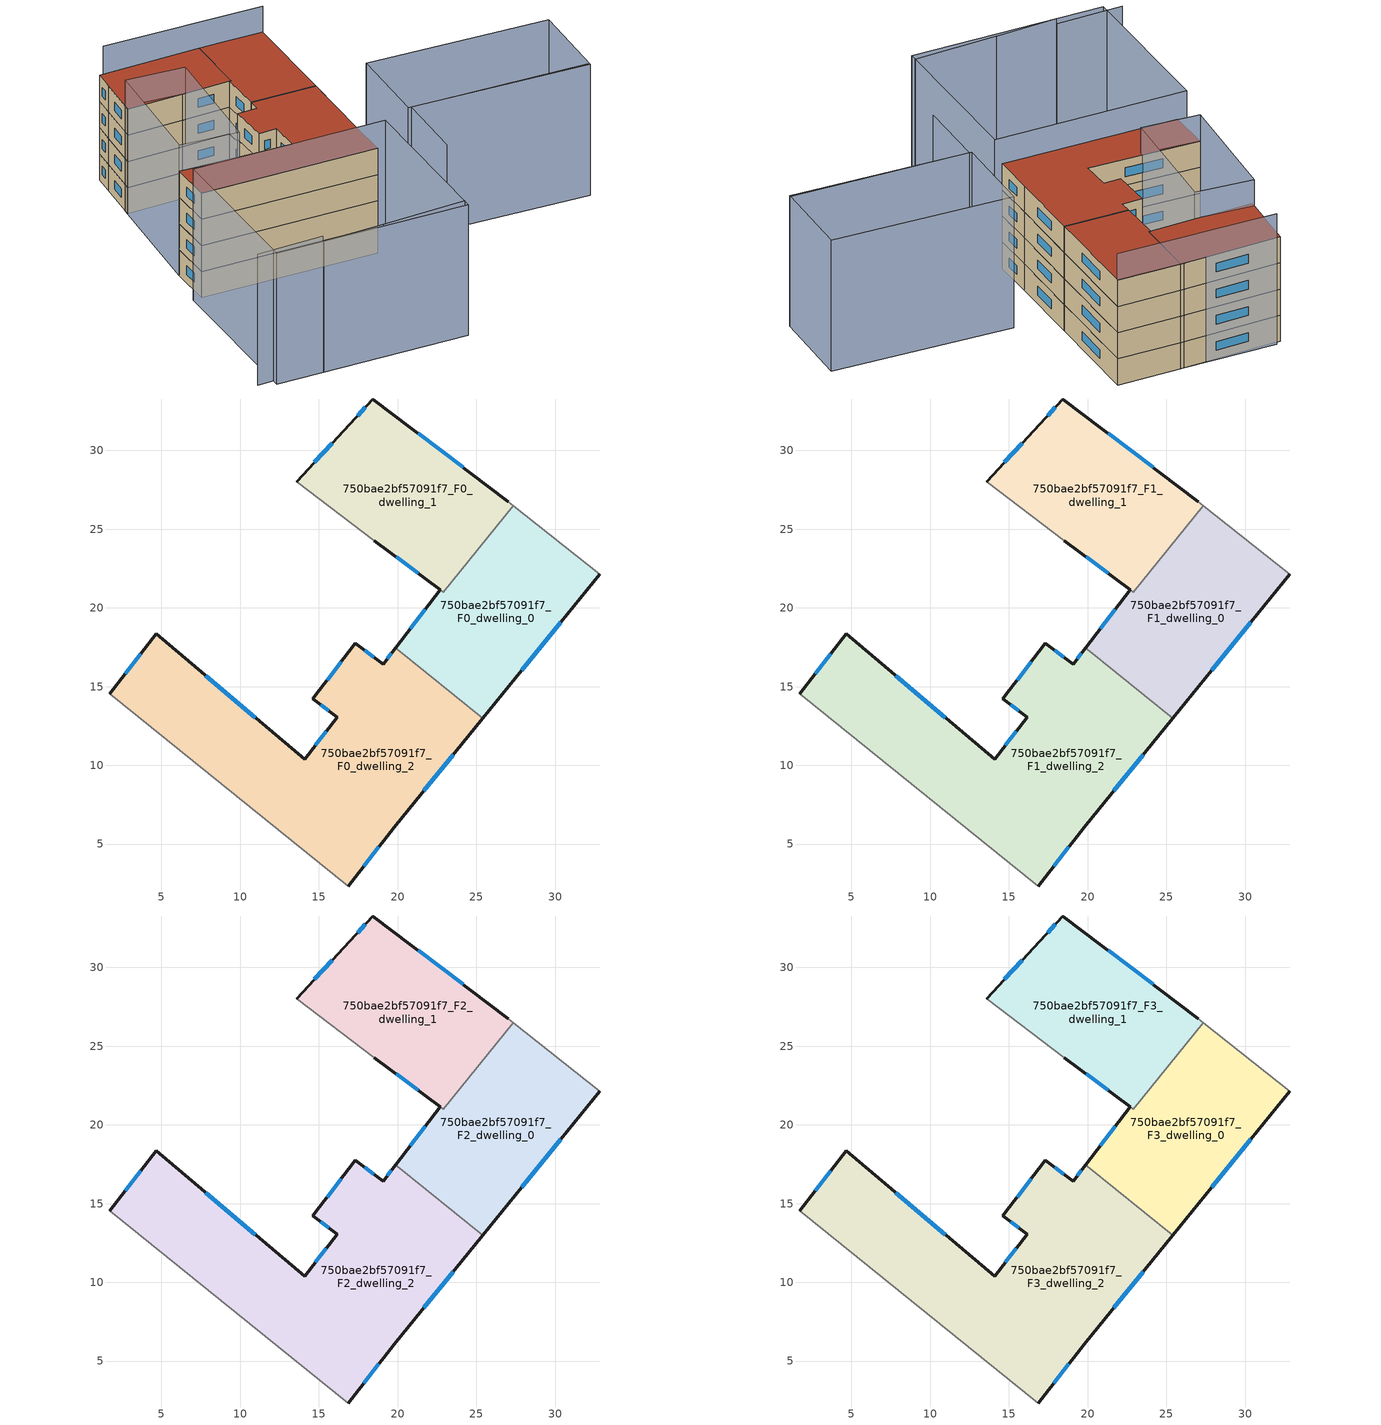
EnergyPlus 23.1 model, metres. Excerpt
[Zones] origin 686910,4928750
750bae2bf57091f7_F0_dwelling_0
 floor ground (EU_floor_Construction): 32.83,22.13 25.4,12.99 19.98,17.37 19.87,17.45 22.7,21.15 22.9,20.99 27.35,26.5 z0
 wall outside (EU_wall_Construction): 25.4,12.99 32.83,22.13 / 22.7,21.15 19.87,17.45 z0:3
 wall adiabatic (EU_wall_Construction): 32.83,22.13 27.35,26.5 z0:3
 wall to 750bae2bf57091f7_F0_dwelling_1 (EU_wall_Construction): 27.35,26.5 22.91,21 / 22.9,20.99 22.7,21.15 z0:3
 wall to 750bae2bf57091f7_F0_dwelling_2 (EU_wall_Construction): 19.87,17.45 19.98,17.37 25.4,12.99 z0:3
 window (EU_Window_Construction): 27.88,16.04 30.35,19.09 / 21.76,19.92 20.81,18.68 z1:2
750bae2bf57091f7_F0_dwelling_1
 floor ground (EU_floor_Construction): 27.03,26.76 27.35,26.5 22.9,20.99 18.51,24.28 13.59,28.02 16.97,31.68 18.43,33.27 z0
 wall outside (EU_wall_Construction): 27.03,26.76 18.43,33.27 16.97,31.68 13.59,28.02 / 18.51,24.28 22.7,21.15 z0:3
 wall adiabatic (EU_wall_Construction): 13.59,28.02 18.51,24.28 / 27.35,26.5 27.03,26.76 z0:3
 window (EU_Window_Construction): 15.84,30.46 14.71,29.24 / 17.94,32.74 17.45,32.21 / 24.16,28.93 21.29,31.1 / 19.9,23.23 21.3,22.19 z1:2
750bae2bf57091f7_F0_dwelling_2
 floor ground (EU_floor_Construction): 25.4,12.99 19.79,6.08 16.86,2.34 1.72,14.56 4.68,18.35 14.1,10.38 16.15,13.07 14.62,14.23 17.31,17.77 19.08,16.42 19.87,17.45 z0
 wall outside (EU_wall_Construction): 19.87,17.45 19.08,16.42 17.31,17.77 14.62,14.23 16.15,13.07 14.1,10.38 4.68,18.35 1.72,14.56 / 16.86,2.34 19.79,6.08 25.4,12.99 z0:3
 wall adiabatic (EU_wall_Construction): 1.72,14.56 16.86,2.34 z0:3
 window (EU_Window_Construction): 18.49,16.87 17.9,17.32 / 19.61,17.11 19.34,16.76 / 21.66,8.38 23.53,10.69 / 17.83,3.58 18.81,4.83 / 3.69,17.08 2.7,15.82 / 10.96,13.03 7.82,15.69 / 15.46,12.17 14.78,11.27 / 15.13,13.84 15.64,13.45 / 16.41,16.59 15.51,15.41 z1:2
750bae2bf57091f7_F1_dwelling_0
 floor to 750bae2bf57091f7_F0_dwelling_0 (EU_floor_Construction): 32.83,22.13 25.4,12.99 19.98,17.37 19.87,17.45 22.7,21.15 22.9,20.99 27.35,26.5 z3
 wall outside (EU_wall_Construction): 25.4,12.99 32.83,22.13 / 22.7,21.15 19.87,17.45 z3:6
 wall adiabatic (EU_wall_Construction): 32.83,22.13 27.35,26.5 z3:6
 wall to 750bae2bf57091f7_F1_dwelling_1 (EU_wall_Construction): 27.35,26.5 22.91,21 / 22.9,20.99 22.7,21.15 z3:6
 wall to 750bae2bf57091f7_F1_dwelling_2 (EU_wall_Construction): 19.87,17.45 19.98,17.37 25.4,12.99 z3:6
 window (EU_Window_Construction): 27.88,16.04 30.35,19.09 / 21.76,19.92 20.81,18.68 z4:5
750bae2bf57091f7_F1_dwelling_1
 floor to 750bae2bf57091f7_F0_dwelling_1 (EU_floor_Construction): 27.03,26.76 27.35,26.5 22.9,20.99 18.51,24.28 13.59,28.02 16.97,31.68 18.43,33.27 z3
 wall outside (EU_wall_Construction): 27.03,26.76 18.43,33.27 16.97,31.68 13.59,28.02 / 18.51,24.28 22.7,21.15 z3:6
 wall adiabatic (EU_wall_Construction): 13.59,28.02 18.51,24.28 / 27.35,26.5 27.03,26.76 z3:6
 window (EU_Window_Construction): 15.84,30.46 14.71,29.24 / 17.94,32.74 17.45,32.21 / 24.16,28.93 21.29,31.1 / 19.9,23.23 21.3,22.19 z4:5
750bae2bf57091f7_F1_dwelling_2
 floor to 750bae2bf57091f7_F0_dwelling_2 (EU_floor_Construction): 25.4,12.99 19.79,6.08 16.86,2.34 1.72,14.56 4.68,18.35 14.1,10.38 16.15,13.07 14.62,14.23 17.31,17.77 19.08,16.42 19.87,17.45 z3
 wall outside (EU_wall_Construction): 19.87,17.45 19.08,16.42 17.31,17.77 14.62,14.23 16.15,13.07 14.1,10.38 4.68,18.35 1.72,14.56 / 16.86,2.34 19.79,6.08 25.4,12.99 z3:6
 wall adiabatic (EU_wall_Construction): 1.72,14.56 16.86,2.34 z3:6
 window (EU_Window_Construction): 18.49,16.87 17.9,17.32 / 19.61,17.11 19.34,16.76 / 21.66,8.38 23.53,10.69 / 17.83,3.58 18.81,4.83 / 3.69,17.08 2.7,15.82 / 10.96,13.03 7.82,15.69 / 15.46,12.17 14.78,11.27 / 15.13,13.84 15.64,13.45 / 16.41,16.59 15.51,15.41 z4:5
750bae2bf57091f7_F2_dwelling_0
 floor to 750bae2bf57091f7_F1_dwelling_0 (EU_floor_Construction): 32.83,22.13 25.4,12.99 19.98,17.37 19.87,17.45 22.7,21.15 22.9,20.99 27.35,26.5 z6
 wall outside (EU_wall_Construction): 25.4,12.99 32.83,22.13 / 22.7,21.15 19.87,17.45 z6:9
 wall adiabatic (EU_wall_Construction): 32.83,22.13 27.35,26.5 z6:9
 wall to 750bae2bf57091f7_F2_dwelling_1 (EU_wall_Construction): 27.35,26.5 22.91,21 / 22.9,20.99 22.7,21.15 z6:9
 wall to 750bae2bf57091f7_F2_dwelling_2 (EU_wall_Construction): 19.87,17.45 19.98,17.37 25.4,12.99 z6:9
 window (EU_Window_Construction): 27.88,16.04 30.35,19.09 / 21.76,19.92 20.81,18.68 z7:8
750bae2bf57091f7_F2_dwelling_1
 floor to 750bae2bf57091f7_F1_dwelling_1 (EU_floor_Construction): 27.03,26.76 27.35,26.5 22.9,20.99 18.51,24.28 13.59,28.02 16.97,31.68 18.43,33.27 z6
 wall outside (EU_wall_Construction): 27.03,26.76 18.43,33.27 16.97,31.68 13.59,28.02 / 18.51,24.28 22.7,21.15 z6:9
 wall adiabatic (EU_wall_Construction): 13.59,28.02 18.51,24.28 / 27.35,26.5 27.03,26.76 z6:9
 window (EU_Window_Construction): 15.84,30.46 14.71,29.24 / 17.94,32.74 17.45,32.21 / 24.16,28.93 21.29,31.1 / 19.9,23.23 21.3,22.19 z7:8
750bae2bf57091f7_F2_dwelling_2
 floor to 750bae2bf57091f7_F1_dwelling_2 (EU_floor_Construction): 25.4,12.99 19.79,6.08 16.86,2.34 1.72,14.56 4.68,18.35 14.1,10.38 16.15,13.07 14.62,14.23 17.31,17.77 19.08,16.42 19.87,17.45 z6
 wall outside (EU_wall_Construction): 19.87,17.45 19.08,16.42 17.31,17.77 14.62,14.23 16.15,13.07 14.1,10.38 4.68,18.35 1.72,14.56 / 16.86,2.34 19.79,6.08 25.4,12.99 z6:9
 wall adiabatic (EU_wall_Construction): 1.72,14.56 16.86,2.34 z6:9
 window (EU_Window_Construction): 18.49,16.87 17.9,17.32 / 19.61,17.11 19.34,16.76 / 21.66,8.38 23.53,10.69 / 17.83,3.58 18.81,4.83 / 3.69,17.08 2.7,15.82 / 10.96,13.03 7.82,15.69 / 15.46,12.17 14.78,11.27 / 15.13,13.84 15.64,13.45 / 16.41,16.59 15.51,15.41 z7:8
750bae2bf57091f7_F3_dwelling_0
 floor to 750bae2bf57091f7_F2_dwelling_0 (EU_floor_Construction): 32.83,22.13 25.4,12.99 19.98,17.37 19.87,17.45 22.7,21.15 22.9,20.99 27.35,26.5 z9
 wall outside (EU_wall_Construction): 25.4,12.99 32.83,22.13 / 22.7,21.15 19.87,17.45 z9:12
 wall adiabatic (EU_wall_Construction): 32.83,22.13 27.35,26.5 z9:12
 wall to 750bae2bf57091f7_F3_dwelling_1 (EU_wall_Construction): 27.35,26.5 22.91,21 / 22.9,20.99 22.7,21.15 z9:12
 wall to 750bae2bf57091f7_F3_dwelling_2 (EU_wall_Construction): 19.87,17.45 19.98,17.37 25.4,12.99 z9:12
 window (EU_Window_Construction): 27.88,16.04 30.35,19.09 / 21.76,19.92 20.81,18.68 z10:11
 roof outside (EU_roof_Construction): 25.4,12.99 32.83,22.13 27.35,26.5 22.9,20.99 22.7,21.15 19.87,17.45 19.98,17.37 z12
750bae2bf57091f7_F3_dwelling_1
 floor to 750bae2bf57091f7_F2_dwelling_1 (EU_floor_Construction): 27.03,26.76 27.35,26.5 22.9,20.99 18.51,24.28 13.59,28.02 16.97,31.68 18.43,33.27 z9
 wall outside (EU_wall_Construction): 27.03,26.76 18.43,33.27 16.97,31.68 13.59,28.02 / 18.51,24.28 22.7,21.15 z9:12
 wall adiabatic (EU_wall_Construction): 13.59,28.02 18.51,24.28 / 27.35,26.5 27.03,26.76 z9:12
 window (EU_Window_Construction): 15.84,30.46 14.71,29.24 / 17.94,32.74 17.45,32.21 / 24.16,28.93 21.29,31.1 / 19.9,23.23 21.3,22.19 z10:11
 roof outside (EU_roof_Construction): 22.9,20.99 27.35,26.5 27.03,26.76 18.43,33.27 16.97,31.68 13.59,28.02 18.51,24.28 z12
750bae2bf57091f7_F3_dwelling_2
 floor to 750bae2bf57091f7_F2_dwelling_2 (EU_floor_Construction): 25.4,12.99 19.79,6.08 16.86,2.34 1.72,14.56 4.68,18.35 14.1,10.38 16.15,13.07 14.62,14.23 17.31,17.77 19.08,16.42 19.87,17.45 z9
 wall outside (EU_wall_Construction): 19.87,17.45 19.08,16.42 17.31,17.77 14.62,14.23 16.15,13.07 14.1,10.38 4.68,18.35 1.72,14.56 / 16.86,2.34 19.79,6.08 25.4,12.99 z9:12
 wall adiabatic (EU_wall_Construction): 1.72,14.56 16.86,2.34 z9:12
 window (EU_Window_Construction): 18.49,16.87 17.9,17.32 / 19.61,17.11 19.34,16.76 / 21.66,8.38 23.53,10.69 / 17.83,3.58 18.81,4.83 / 3.69,17.08 2.7,15.82 / 10.96,13.03 7.82,15.69 / 15.46,12.17 14.78,11.27 / 15.13,13.84 15.64,13.45 / 16.41,16.59 15.51,15.41 z10:11
 roof outside (EU_roof_Construction): 19.79,6.08 25.4,12.99 19.87,17.45 19.08,16.42 17.31,17.77 14.62,14.23 16.15,13.07 14.1,10.38 4.68,18.35 1.72,14.56 16.86,2.34 z12
shading: -0.99,-6.4 6.45,-11.81 / -6.52,-2.39 -0.99,-6.38 / 15.7,-5.68 20.88,0.57 / 20.88,0.57 35.87,-11.85 / -11.48,2.52 -5.63,-1.87 / 32.78,22.08 19.1,33.19 / 35.81,-12.12 20.63,0.78 / 20.63,0.78 26.89,8.14 / 26.89,8.14 42.07,-4.76 / 42.07,-4.76 35.81,-12.12 / 0.96,15.17 17.47,1.84 / 17.47,1.84 5.94,-12.45 / 5.94,-12.45 -10.58,0.88 / -10.58,0.88 0.96,15.17 / 4.68,18.35 13.98,28.45 / 13.98,28.45 18.7,24.1 / 18.7,24.1 9.39,14 / 9.39,14 4.68,18.35 z0:15
[Building]
EU S2 Campaign: North Axis=0; Terrain=City; Solar Distribution=FullExterior
[Site:Location]
Bologna: Latitude=44.5; Longitude=11.25; Time Zone=1; Elevation=37
[SizingPeriod:WeatherFileDays]
AnnualSizingPeriod: Begin Month=1; Begin Day of Month=1; End Month=12; End Day of Month=31; Day of Week for Start Day=Monday; Use Weather File Daylight Saving Period=No; Use Weather File Rain and Snow Indicators=No
[MATERIAL]
EU_InternalMass_Material: Roughness=MediumRough; Thickness=0.1; Conductivity=1; Density=1800; Specific Heat=900; Thermal Absorptance=0.9; Solar Absorptance=0.7; Visible Absorptance=0.7
[MATERIAL:NOMASS] Roughness=MediumRough; Thermal Absorptance=0.9; Solar Absorptance=0.7; Visible Absorptance=0.7
Name | Thermal Resistance
EU_wall_NoMass | 0.937881
EU_roof_NoMass | 0.548572
EU_floor_NoMass | 0.71348
[WINDOWMATERIAL:SIMPLEGLAZINGSYSTEM]
EU_Window_SimpleGlazing: UFactor=4.25633; Solar Heat Gain Coefficient=0.85; Visible Transmittance=0.85
[CONSTRUCTION]
EU_wall_Construction: EU_wall_NoMass
EU_roof_Construction: EU_roof_NoMass
EU_floor_Construction: EU_floor_NoMass
EU_Window_Construction: EU_Window_SimpleGlazing
EU_InternalMass_Construction: EU_InternalMass_Material
[ZONE] Type=1; Multiplier=1; Ceiling Height=autocalculate; Floor Area=autocalculate; Part of Total Floor Area=Yes
Name | Volume
750bae2bf57091f7_F0_dwelling_0; 750bae2bf57091f7_F1_dwelling_0; 750bae2bf57091f7_F2_dwelling_0; 750bae2bf57091f7_F3_dwelling_0 | 249.24
750bae2bf57091f7_F0_dwelling_1; 750bae2bf57091f7_F1_dwelling_1; 750bae2bf57091f7_F2_dwelling_1; 750bae2bf57091f7_F3_dwelling_1 | 243.717
750bae2bf57091f7_F0_dwelling_2; 750bae2bf57091f7_F1_dwelling_2; 750bae2bf57091f7_F2_dwelling_2; 750bae2bf57091f7_F3_dwelling_2 | 492.943
[INTERNALMASS] Construction=EU_InternalMass_Construction
Name | Zone or ZoneList | Surface Area
750bae2bf57091f7_F0_dwelling_0_EU_InternalMass | 750bae2bf57091f7_F0_dwelling_0 | 83.0798
750bae2bf57091f7_F0_dwelling_1_EU_InternalMass | 750bae2bf57091f7_F0_dwelling_1 | 81.238
750bae2bf57091f7_F0_dwelling_2_EU_InternalMass | 750bae2bf57091f7_F0_dwelling_2 | 164.315
750bae2bf57091f7_F1_dwelling_0_EU_InternalMass | 750bae2bf57091f7_F1_dwelling_0 | 83.0798
750bae2bf57091f7_F1_dwelling_1_EU_InternalMass | 750bae2bf57091f7_F1_dwelling_1 | 81.238
750bae2bf57091f7_F1_dwelling_2_EU_InternalMass | 750bae2bf57091f7_F1_dwelling_2 | 164.315
750bae2bf57091f7_F2_dwelling_0_EU_InternalMass | 750bae2bf57091f7_F2_dwelling_0 | 83.0798
750bae2bf57091f7_F2_dwelling_1_EU_InternalMass | 750bae2bf57091f7_F2_dwelling_1 | 81.238
750bae2bf57091f7_F2_dwelling_2_EU_InternalMass | 750bae2bf57091f7_F2_dwelling_2 | 164.315
750bae2bf57091f7_F3_dwelling_0_EU_InternalMass | 750bae2bf57091f7_F3_dwelling_0 | 83.0798
750bae2bf57091f7_F3_dwelling_1_EU_InternalMass | 750bae2bf57091f7_F3_dwelling_1 | 81.238
750bae2bf57091f7_F3_dwelling_2_EU_InternalMass | 750bae2bf57091f7_F3_dwelling_2 | 164.315
[OTHEREQUIPMENT] Fuel Type=Electricity; Design Level Calculation Method=Watts/Area; Power per Zone Floor Area=1; Fraction Latent=0; Fraction Radiant=0; Fraction Lost=0; Carbon Dioxide Generation Rate=0; EndUse Subcategory=EU_Step8_InternalGains
Name | Zone or ZoneList or Space or SpaceList | Schedule
EU_Step8_InternalGain_750bae2bf57091f7_F0_dwelling_0_f000 | 750bae2bf57091f7_F0_dwelling_0 | EU_Step8_GainSchedule_750bae2bf57091f7_F0_dwelling_0_f000
EU_Step8_InternalGain_750bae2bf57091f7_F0_dwelling_1_f000 | 750bae2bf57091f7_F0_dwelling_1 | EU_Step8_GainSchedule_750bae2bf57091f7_F0_dwelling_1_f000
EU_Step8_InternalGain_750bae2bf57091f7_F0_dwelling_2_f000 | 750bae2bf57091f7_F0_dwelling_2 | EU_Step8_GainSchedule_750bae2bf57091f7_F0_dwelling_2_f000
EU_Step8_InternalGain_750bae2bf57091f7_F1_dwelling_0_f000 | 750bae2bf57091f7_F1_dwelling_0 | EU_Step8_GainSchedule_750bae2bf57091f7_F1_dwelling_0_f000
EU_Step8_InternalGain_750bae2bf57091f7_F1_dwelling_1_f000 | 750bae2bf57091f7_F1_dwelling_1 | EU_Step8_GainSchedule_750bae2bf57091f7_F1_dwelling_1_f000
EU_Step8_InternalGain_750bae2bf57091f7_F1_dwelling_2_f000 | 750bae2bf57091f7_F1_dwelling_2 | EU_Step8_GainSchedule_750bae2bf57091f7_F1_dwelling_2_f000
EU_Step8_InternalGain_750bae2bf57091f7_F2_dwelling_0_f000 | 750bae2bf57091f7_F2_dwelling_0 | EU_Step8_GainSchedule_750bae2bf57091f7_F2_dwelling_0_f000
EU_Step8_InternalGain_750bae2bf57091f7_F2_dwelling_1_f000 | 750bae2bf57091f7_F2_dwelling_1 | EU_Step8_GainSchedule_750bae2bf57091f7_F2_dwelling_1_f000
EU_Step8_InternalGain_750bae2bf57091f7_F2_dwelling_2_f000 | 750bae2bf57091f7_F2_dwelling_2 | EU_Step8_GainSchedule_750bae2bf57091f7_F2_dwelling_2_f000
EU_Step8_InternalGain_750bae2bf57091f7_F3_dwelling_0_f000 | 750bae2bf57091f7_F3_dwelling_0 | EU_Step8_GainSchedule_750bae2bf57091f7_F3_dwelling_0_f000
EU_Step8_InternalGain_750bae2bf57091f7_F3_dwelling_1_f000 | 750bae2bf57091f7_F3_dwelling_1 | EU_Step8_GainSchedule_750bae2bf57091f7_F3_dwelling_1_f000
EU_Step8_InternalGain_750bae2bf57091f7_F3_dwelling_2_f000 | 750bae2bf57091f7_F3_dwelling_2 | EU_Step8_GainSchedule_750bae2bf57091f7_F3_dwelling_2_f000
[ZONEVENTILATION:DESIGNFLOWRATE] Schedule=EU_AlwaysOn; Design Flow Rate Calculation Method=AirChanges/Hour; Air Changes per Hour=0.687892; Ventilation Type=Natural; Fan Pressure Rise=0; Fan Total Efficiency=1; Constant Term Coefficient=1; Temperature Term Coefficient=0; Velocity Term Coefficient=0; Velocity Squared Term Coefficient=0; Minimum Indoor Temperature=-100; Maximum Indoor Temperature=100; Delta Temperature=-100; Minimum Outdoor Temperature=-100; Maximum Outdoor Temperature=100; Maximum Wind Speed=40
Name | Zone or ZoneList or Space or SpaceList
EU_ConstantAir_750bae2bf57091f7_F0_dwelling_0 | 750bae2bf57091f7_F0_dwelling_0
EU_ConstantAir_750bae2bf57091f7_F0_dwelling_1 | 750bae2bf57091f7_F0_dwelling_1
EU_ConstantAir_750bae2bf57091f7_F0_dwelling_2 | 750bae2bf57091f7_F0_dwelling_2
EU_ConstantAir_750bae2bf57091f7_F1_dwelling_0 | 750bae2bf57091f7_F1_dwelling_0
EU_ConstantAir_750bae2bf57091f7_F1_dwelling_1 | 750bae2bf57091f7_F1_dwelling_1
EU_ConstantAir_750bae2bf57091f7_F1_dwelling_2 | 750bae2bf57091f7_F1_dwelling_2
EU_ConstantAir_750bae2bf57091f7_F2_dwelling_0 | 750bae2bf57091f7_F2_dwelling_0
EU_ConstantAir_750bae2bf57091f7_F2_dwelling_1 | 750bae2bf57091f7_F2_dwelling_1
EU_ConstantAir_750bae2bf57091f7_F2_dwelling_2 | 750bae2bf57091f7_F2_dwelling_2
EU_ConstantAir_750bae2bf57091f7_F3_dwelling_0 | 750bae2bf57091f7_F3_dwelling_0
EU_ConstantAir_750bae2bf57091f7_F3_dwelling_1 | 750bae2bf57091f7_F3_dwelling_1
EU_ConstantAir_750bae2bf57091f7_F3_dwelling_2 | 750bae2bf57091f7_F3_dwelling_2
[HVACTEMPLATE:THERMOSTAT] Constant Heating Setpoint=20; Constant Cooling Setpoint=50
EU_HeatOnly_750bae2bf57091f7_F0_dwelling_0; EU_HeatOnly_750bae2bf57091f7_F0_dwelling_1; EU_HeatOnly_750bae2bf57091f7_F0_dwelling_2; EU_HeatOnly_750bae2bf57091f7_F1_dwelling_0; EU_HeatOnly_750bae2bf57091f7_F1_dwelling_1; EU_HeatOnly_750bae2bf57091f7_F1_dwelling_2; EU_HeatOnly_750bae2bf57091f7_F2_dwelling_0; EU_HeatOnly_750bae2bf57091f7_F2_dwelling_1; EU_HeatOnly_750bae2bf57091f7_F2_dwelling_2; EU_HeatOnly_750bae2bf57091f7_F3_dwelling_0; EU_HeatOnly_750bae2bf57091f7_F3_dwelling_1; EU_HeatOnly_750bae2bf57091f7_F3_dwelling_2
[HVACTEMPLATE:ZONE:IDEALLOADSAIRSYSTEM] System Availability Schedule=EU_AlwaysOn; Maximum Heating Supply Air Temperature=50; Minimum Cooling Supply Air Temperature=13; Maximum Heating Supply Air Humidity Ratio=0.0156; Minimum Cooling Supply Air Humidity Ratio=0.0077; Heating Limit=NoLimit; Cooling Limit=NoLimit; Heating Availability Schedule=EU_AlwaysOn; Cooling Availability Schedule=EU_CoolingOff; Dehumidification Control Type=ConstantSensibleHeatRatio; Cooling Sensible Heat Ratio=0.7; Dehumidification Setpoint=60; Humidification Control Type=None; Humidification Setpoint=30; Outdoor Air Method=None; Outdoor Air Flow Rate per Person=0.00944; Outdoor Air Flow Rate per Zone Floor Area=0; Outdoor Air Flow Rate per Zone=0; Demand Controlled Ventilation Type=None; Outdoor Air Economizer Type=NoEconomizer; Heat Recovery Type=None; Sensible Heat Recovery Effectiveness=0.7; Latent Heat Recovery Effectiveness=0.65
Name | Template Thermostat
750bae2bf57091f7_F0_dwelling_0 | EU_HeatOnly_750bae2bf57091f7_F0_dwelling_0
750bae2bf57091f7_F0_dwelling_1 | EU_HeatOnly_750bae2bf57091f7_F0_dwelling_1
750bae2bf57091f7_F0_dwelling_2 | EU_HeatOnly_750bae2bf57091f7_F0_dwelling_2
750bae2bf57091f7_F1_dwelling_0 | EU_HeatOnly_750bae2bf57091f7_F1_dwelling_0
750bae2bf57091f7_F1_dwelling_1 | EU_HeatOnly_750bae2bf57091f7_F1_dwelling_1
750bae2bf57091f7_F1_dwelling_2 | EU_HeatOnly_750bae2bf57091f7_F1_dwelling_2
750bae2bf57091f7_F2_dwelling_0 | EU_HeatOnly_750bae2bf57091f7_F2_dwelling_0
750bae2bf57091f7_F2_dwelling_1 | EU_HeatOnly_750bae2bf57091f7_F2_dwelling_1
750bae2bf57091f7_F2_dwelling_2 | EU_HeatOnly_750bae2bf57091f7_F2_dwelling_2
750bae2bf57091f7_F3_dwelling_0 | EU_HeatOnly_750bae2bf57091f7_F3_dwelling_0
750bae2bf57091f7_F3_dwelling_1 | EU_HeatOnly_750bae2bf57091f7_F3_dwelling_1
750bae2bf57091f7_F3_dwelling_2 | EU_HeatOnly_750bae2bf57091f7_F3_dwelling_2
[SIZING:ZONE] Zone Cooling Design Supply Air Temperature Input Method=SupplyAirTemperature; Zone Cooling Design Supply Air Temperature=13; Zone Heating Design Supply Air Temperature Input Method=SupplyAirTemperature; Zone Heating Design Supply Air Temperature=50; Zone Cooling Design Supply Air Humidity Ratio=0.008; Zone Heating Design Supply Air Humidity Ratio=0.008; Cooling Design Air Flow Method=DesignDay; Cooling Design Air Flow Rate=0; Cooling Minimum Air Flow per Zone Floor Area=0.000762; Cooling Minimum Air Flow=0; Cooling Minimum Air Flow Fraction=0.2; Heating Design Air Flow Method=DesignDay; Heating Design Air Flow Rate=0; Heating Maximum Air Flow per Zone Floor Area=0.002032; Heating Maximum Air Flow=0.141576; Heating Maximum Air Flow Fraction=0.3; Account for Dedicated Outdoor Air System=No; Dedicated Outdoor Air System Control Strategy=NeutralSupplyAir; Dedicated Outdoor Air Low Setpoint Temperature for Design=autosize; Dedicated Outdoor Air High Setpoint Temperature for Design=autosize; Zone Load Sizing Method=Sensible Load Only No Latent Load; Zone Latent Cooling Design Supply Air Humidity Ratio Input Method=HumidityRatioDifference; Zone Cooling Design Supply Air Humidity Ratio Difference=0.005; Zone Latent Heating Design Supply Air Humidity Ratio Input Method=HumidityRatioDifference; Zone Humidification Design Supply Air Humidity Ratio Difference=0.005
750bae2bf57091f7_F0_dwelling_0; 750bae2bf57091f7_F0_dwelling_1; 750bae2bf57091f7_F0_dwelling_2; 750bae2bf57091f7_F1_dwelling_0; 750bae2bf57091f7_F1_dwelling_1; 750bae2bf57091f7_F1_dwelling_2; 750bae2bf57091f7_F2_dwelling_0; 750bae2bf57091f7_F2_dwelling_1; 750bae2bf57091f7_F2_dwelling_2; 750bae2bf57091f7_F3_dwelling_0; 750bae2bf57091f7_F3_dwelling_1; 750bae2bf57091f7_F3_dwelling_2
[SCHEDULE:CONSTANT]
Name | Hourly Value
EU_AlwaysOn | 1
EU_CoolingOff | 0
[SCHEDULE:FILE] Column Number=1; Rows to Skip at Top=0; Number of Hours of Data=8760; Column Separator=Comma; Interpolate to Timestep=No; Minutes per Item=60; Adjust Schedule for Daylight Savings=Yes
Name | File
EU_Step8_GainSchedule_750bae2bf57091f7_F0_dwelling_0_f000 | ../../schedules/750bae2bf57091f7/750bae2bf57091f7_F0_dwelling_0_f000_gain.csv
EU_Step8_GainSchedule_750bae2bf57091f7_F0_dwelling_1_f000 | ../../schedules/750bae2bf57091f7/750bae2bf57091f7_F0_dwelling_1_f000_gain.csv
EU_Step8_GainSchedule_750bae2bf57091f7_F0_dwelling_2_f000 | ../../schedules/750bae2bf57091f7/750bae2bf57091f7_F0_dwelling_2_f000_gain.csv
EU_Step8_GainSchedule_750bae2bf57091f7_F1_dwelling_0_f000 | ../../schedules/750bae2bf57091f7/750bae2bf57091f7_F1_dwelling_0_f000_gain.csv
EU_Step8_GainSchedule_750bae2bf57091f7_F1_dwelling_1_f000 | ../../schedules/750bae2bf57091f7/750bae2bf57091f7_F1_dwelling_1_f000_gain.csv
EU_Step8_GainSchedule_750bae2bf57091f7_F1_dwelling_2_f000 | ../../schedules/750bae2bf57091f7/750bae2bf57091f7_F1_dwelling_2_f000_gain.csv
EU_Step8_GainSchedule_750bae2bf57091f7_F2_dwelling_0_f000 | ../../schedules/750bae2bf57091f7/750bae2bf57091f7_F2_dwelling_0_f000_gain.csv
EU_Step8_GainSchedule_750bae2bf57091f7_F2_dwelling_1_f000 | ../../schedules/750bae2bf57091f7/750bae2bf57091f7_F2_dwelling_1_f000_gain.csv
EU_Step8_GainSchedule_750bae2bf57091f7_F2_dwelling_2_f000 | ../../schedules/750bae2bf57091f7/750bae2bf57091f7_F2_dwelling_2_f000_gain.csv
EU_Step8_GainSchedule_750bae2bf57091f7_F3_dwelling_0_f000 | ../../schedules/750bae2bf57091f7/750bae2bf57091f7_F3_dwelling_0_f000_gain.csv
EU_Step8_GainSchedule_750bae2bf57091f7_F3_dwelling_1_f000 | ../../schedules/750bae2bf57091f7/750bae2bf57091f7_F3_dwelling_1_f000_gain.csv
EU_Step8_GainSchedule_750bae2bf57091f7_F3_dwelling_2_f000 | ../../schedules/750bae2bf57091f7/750bae2bf57091f7_F3_dwelling_2_f000_gain.csv
